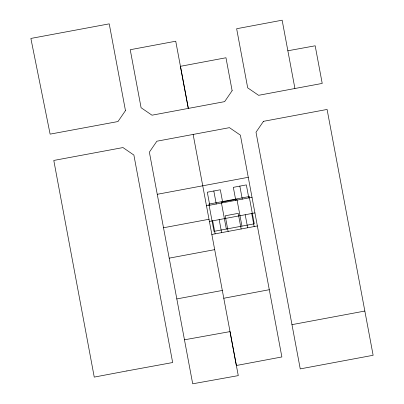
<?xml version="1.0" encoding="UTF-8"?>
<svg xmlns="http://www.w3.org/2000/svg" width="404" height="404" viewBox="0 0 404 404"><rect width="100%" height="100%" fill="white"/><g stroke="black" fill="none" stroke-linecap="round" stroke-linejoin="round"><path stroke-width="0.61" d="M294.925 88.501L258.6 95.309L247.692 87.84L236.643 28.729L282.144 20.2L294.925 88.501L322.22 83.421L315.176 45.798L287.86 50.778M157.252 194.294L248.268 177.3L281.871 356.954L236.365 365.504L193.132 134.441M206.505 205.828L252.015 197.303M163.509 227.76L209.014 219.261M209.418 221.442L254.939 212.913M211.847 234.456L257.383 225.957M169.195 258.151L214.691 249.652M223.781 298.258L269.296 289.708M291.971 324.654L364.847 311.045M176.821 298.92L222.326 290.451M184.466 339.799L230.022 331.608L238.269 375.619L192.693 383.8L149.369 152.146L156.863 141.213L229.452 127.659L240.39 135.153L248.268 177.3M248.783 197.904L246.344 184.896L233.335 187.335L235.769 200.344M251.707 213.519L254.146 226.528M239.84 186.113L242.279 199.127M245.203 214.736L247.642 227.75M241.951 226.124L236.911 199.248L221.296 202.167L226.336 229.048M241.137 228.967L238.208 213.357L225.2 215.797L228.124 231.406M222.761 202.783L220.321 189.774L207.313 192.208L209.752 205.222M213.817 190.991L216.256 204M219.18 219.614L221.619 232.623M212.676 220.831L215.115 233.845M125.462 110.61L117.973 121.543L50.121 134.133L30.871 38.441L109.237 23.851L125.462 110.61M232.128 90.703L224.634 101.636L151.99 115.191L141.082 107.722L130.229 49.717L175.74 41.218L188.314 108.413L180.421 66.317L225.967 57.762L232.128 90.703M263.474 121.331L256.01 132.239L300.243 368.892L373.129 355.283L327.089 109.444L263.474 121.331M126.891 370.933L94.248 377.099L53.793 160.444L122.973 147.566L133.881 155.06L172.659 362.534L126.891 370.933M249.182 196.556L208.888 204.106L213.999 231.361L254.288 223.811L249.182 196.556"/></g></svg>
